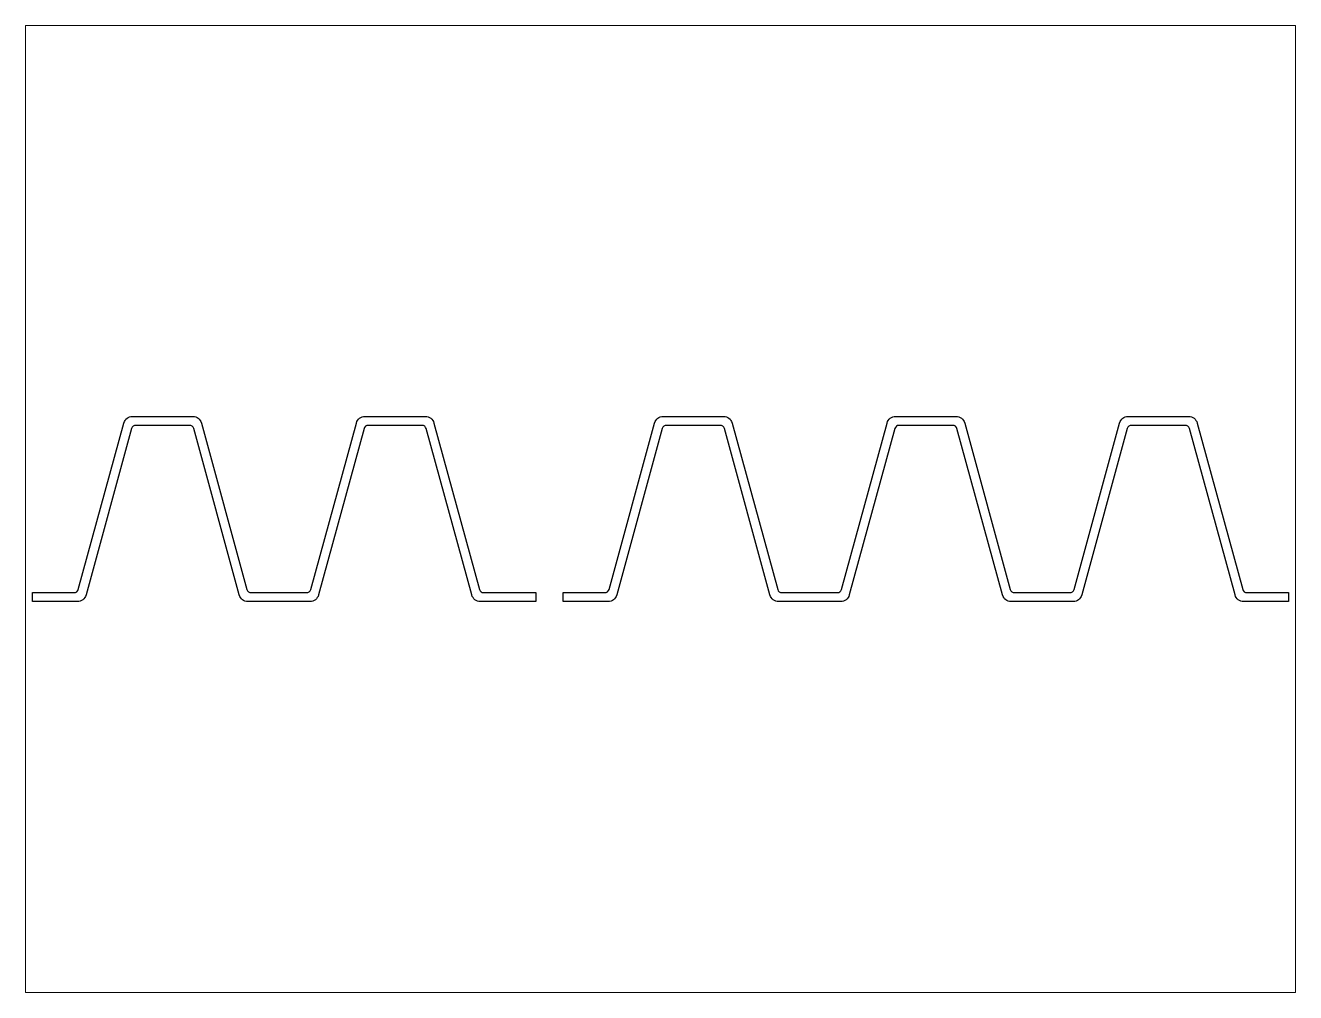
# Paper-space layout 'Layout1' of a CAD drawing. Header units: inches. Extents: x 1.05 to 9.45, y 0.8 to 7.2.
# The model-space entities are those that its viewports show. They can reach past a viewport. Long polylines and large blocks are cut down to what shows.
import ezdxf

# ---------------------------------------------------------------- set-up
doc = ezdxf.new("R2010")
doc.units = ezdxf.units.IN
doc.header["$MEASUREMENT"] = 0
doc.layers.add('WIDE', color=213, linetype='Continuous')

# ---------------------------------------------------------------- blocks, each defined once
blk = doc.blocks.new('AecDtl_LintelCN92')
at = {"layer": 'WIDE', "flags": 128}
blk.add_lwpolyline([(0, 1.2), (5.63, 1.2, 0.338029), (6.2, 1.64), (12.35, 24.12, -0.338029), (13.51, 25), (21.68, 25, -0.338029), (22.83, 24.12), (28.98, 1.64, 0.337961), (29.56, 1.2), (37.03, 1.2, 0.338098), (37.61, 1.64), (43.76, 24.12, -0.338029), (44.92, 25), (53.08, 25, -0.338029), (54.24, 24.12), (60.39, 1.64, 0.338098), (60.97, 1.2), (68, 1.2), (68, 0), (60.51, 0, -0.338085), (59.35, 0.88), (53.2, 23.36, 0.338029), (52.63, 23.8), (45.37, 23.8, 0.338029), (44.8, 23.36), (38.65, 0.88, -0.338085), (37.49, 0), (29.1, 0, -0.337973), (27.94, 0.88), (21.8, 23.36, 0.338029), (21.22, 23.8), (13.97, 23.8, 0.338029), (13.39, 23.36), (7.24, 0.88, -0.338029), (6.08, 0), (0, 0)], format="xyb", close=True, dxfattribs=at)
blk = doc.blocks.new('AecDtl_LintelCN102')
at = {"layer": 'WIDE', "flags": 128}
blk.add_lwpolyline([(0, 1.2), (5.63, 1.2, 0.338029), (6.2, 1.64), (12.35, 24.12, -0.338029), (13.51, 25), (21.68, 25, -0.338029), (22.83, 24.12), (28.98, 1.64, 0.337961), (29.56, 1.2), (37.03, 1.2, 0.338098), (37.61, 1.64), (43.76, 24.12, -0.338029), (44.92, 25), (53.08, 25, -0.338029), (54.24, 24.12), (60.39, 1.64, 0.338098), (60.97, 1.2), (68.44, 1.2, 0.337961), (69.02, 1.64), (75.17, 24.12, -0.338029), (76.32, 25), (84.49, 25, -0.338029), (85.65, 24.12), (91.8, 1.64, 0.338029), (92.37, 1.2), (98, 1.2), (98, 0), (91.92, 0, -0.338029), (90.76, 0.88), (84.61, 23.36, 0.338029), (84.03, 23.8), (76.78, 23.8, 0.338029), (76.2, 23.36), (70.06, 0.88, -0.337973), (68.9, 0), (60.51, 0, -0.338085), (59.35, 0.88), (53.2, 23.36, 0.338029), (52.63, 23.8), (45.37, 23.8, 0.338029), (44.8, 23.36), (38.65, 0.88, -0.338085), (37.49, 0), (29.1, 0, -0.337973), (27.94, 0.88), (21.8, 23.36, 0.338029), (21.22, 23.8), (13.97, 23.8, 0.338029), (13.39, 23.36), (7.24, 0.88, -0.338029), (6.08, 0), (0, 0)], format="xyb", close=True, dxfattribs=at)

msp = doc.modelspace()

# ---------------------------------------------------------------- block references
for name, p in [('AecDtl_LintelCN92', (0, 0)), ('AecDtl_LintelCN102', (71.69, 0))]:
    msp.add_blockref(name, p)

psp = doc.layouts.get("Layout1")

# ---------------------------------------------------------------- viewports
at = {"layer": '0'}
psp.add_viewport(center=(5.25, 4), size=(8.4, 6.4), view_center_point=(84.8426, 12.4999), view_height=130.725782, dxfattribs=at)

doc.saveas('drawing.dxf')
